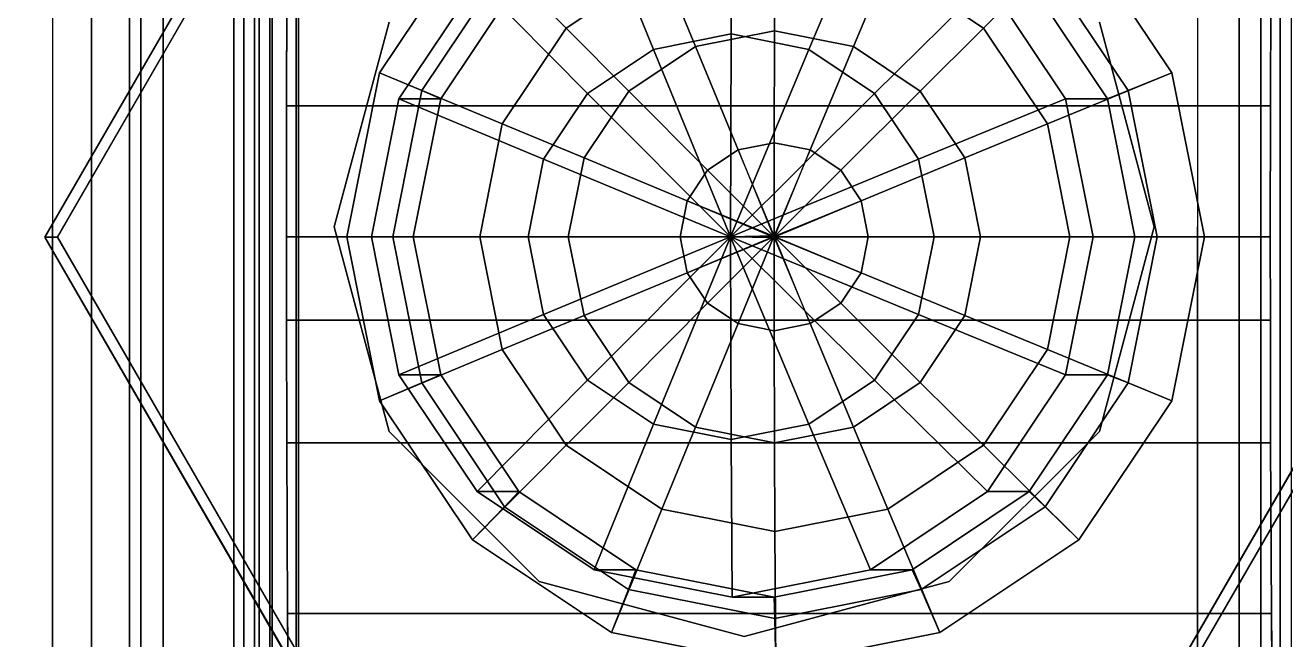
# Model space of a CAD drawing. Header units: metres. Extents: x 104.27 to 106.57, y 32.25 to 36.05.
# Drawn here: x 106.25437 to 106.2928, y 34.14388 to 34.16263 of the extents above; entities that cross this region are included whole.
import ezdxf

# ---------------------------------------------------------------- set-up
doc = ezdxf.new("R2010")
doc.units = ezdxf.units.M
for name, color, linetype in [('KO25', 7, 'Continuous'), ('KO28', 7, 'Continuous'), ('KO29', 7, 'Continuous'), ('KO30', 7, 'Continuous'), ('KO32', 7, 'Continuous')]:
    doc.layers.add(name, color=color, linetype=linetype)

msp = doc.modelspace()

# ---------------------------------------------------------------- linework, layer by layer
at = {"layer": 'KO25', "color": 8, "linetype": 'ByBlock', "lineweight": 25}
for points, invisible_edges in [([(106.262465, 34.176771, 0.055301), (106.262631, 34.132146, 0.04581), (106.262631, 34.180177, 0.04581)], 13), ([(106.292626, 34.180177, 0.046333), (106.292626, 34.132146, 0.046333), (106.292461, 34.176771, 0.055824)], 14), ([(106.262426, 34.17373, 0.057564), (106.262631, 34.132146, 0.04581), (106.262465, 34.176771, 0.055301)], 3), ([(106.292461, 34.176771, 0.055824), (106.292626, 34.132146, 0.046333), (106.292421, 34.17373, 0.058087)], 3), ([(106.265503, 34.174411, 0.127261), (106.286567, 34.174411, 0.127629), (106.25497, 34.156166, 0.127078)], 2), ([(106.286567, 34.174411, 0.127629), (106.297099, 34.156166, 0.127813), (106.25497, 34.156166, 0.127078)], 14), ([(106.286951, 34.174411, 0.105632), (106.265886, 34.174411, 0.105265), (106.255354, 34.156166, 0.105081)], 12), ([(106.255354, 34.156166, 0.105081), (106.297483, 34.156166, 0.105816), (106.286951, 34.174411, 0.105632)], 13), ([(106.262392, 34.170366, 0.05949), (106.262631, 34.132146, 0.04581), (106.262426, 34.17373, 0.057564)], 3), ([(106.292421, 34.17373, 0.058087), (106.292626, 34.132146, 0.046333), (106.292387, 34.170366, 0.060013)], 3), ([(106.262368, 34.167233, 0.060837), (106.262631, 34.132146, 0.04581), (106.262392, 34.170366, 0.05949)], 3), ([(106.292387, 34.170366, 0.060013), (106.292626, 34.132146, 0.046333), (106.292364, 34.167233, 0.06136)], 3), ([(106.262349, 34.163565, 0.061943), (106.262631, 34.132146, 0.04581), (106.262368, 34.167233, 0.060837)], 3), ([(106.292364, 34.167233, 0.06136), (106.292626, 34.132146, 0.046333), (106.292345, 34.163565, 0.062466)], 3), ([(106.262338, 34.160172, 0.062557), (106.262631, 34.132146, 0.04581), (106.262349, 34.163565, 0.061943)], 3), ([(106.292345, 34.163565, 0.062466), (106.292626, 34.132146, 0.046333), (106.292334, 34.160172, 0.06308)], 3), ([(106.262334, 34.156177, 0.062807), (106.262631, 34.132146, 0.04581), (106.262338, 34.160172, 0.062557)], 3), ([(106.292334, 34.160172, 0.06308), (106.292626, 34.132146, 0.046333), (106.29233, 34.156177, 0.063331)], 3), ([(106.286567, 34.13792, 0.127629), (106.265503, 34.13792, 0.127261), (106.25497, 34.156166, 0.127078)], 12), ([(106.25497, 34.156166, 0.127078), (106.297099, 34.156166, 0.127813), (106.286567, 34.13792, 0.127629)], 13), ([(106.265886, 34.13792, 0.105265), (106.286951, 34.13792, 0.105632), (106.255354, 34.156166, 0.105081)], 2), ([(106.286951, 34.13792, 0.105632), (106.297483, 34.156166, 0.105816), (106.255354, 34.156166, 0.105081)], 14), ([(106.262336, 34.153632, 0.062706), (106.262631, 34.132146, 0.04581), (106.262334, 34.156177, 0.062807)], 3), ([(106.29233, 34.156177, 0.063331), (106.292626, 34.132146, 0.046333), (106.292331, 34.153632, 0.063229)], 3), ([(106.262345, 34.149891, 0.062184), (106.262631, 34.132146, 0.04581), (106.262336, 34.153632, 0.062706)], 3), ([(106.292331, 34.153632, 0.063229), (106.292626, 34.132146, 0.046333), (106.29234, 34.149891, 0.062707)], 3), ([(106.262371, 34.144674, 0.060669), (106.262631, 34.132146, 0.04581), (106.262345, 34.149891, 0.062184)], 3), ([(106.29234, 34.149891, 0.062707), (106.292626, 34.132146, 0.046333), (106.292367, 34.144674, 0.061192)], 3), ([(106.262406, 34.140452, 0.058678), (106.262631, 34.132146, 0.04581), (106.262371, 34.144674, 0.060669)], 3), ([(106.292367, 34.144674, 0.061192), (106.292626, 34.132146, 0.046333), (106.292402, 34.140452, 0.059201)], 3)]:
    msp.add_3dface(points, dxfattribs=dict(at, invisible_edges=invisible_edges))
for points in [[(106.262631, 34.180177, 0.04581), (106.262631, 34.132146, 0.04581), (106.292626, 34.132146, 0.046333), (106.292626, 34.180177, 0.046333)], [(106.255354, 34.156166, 0.105081), (106.265886, 34.174411, 0.105265), (106.265503, 34.174411, 0.127261), (106.25497, 34.156166, 0.127078)], [(106.286951, 34.174411, 0.105632), (106.297483, 34.156166, 0.105816), (106.297099, 34.156166, 0.127813), (106.286567, 34.174411, 0.127629)], [(106.272249, 34.168258, 0.059972), (106.273784, 34.164489, 0.061469), (106.270866, 34.162538, 0.061418), (106.268007, 34.165423, 0.059898)], [(106.286497, 34.165423, 0.060221), (106.283587, 34.162538, 0.06164), (106.280669, 34.164489, 0.06159), (106.282256, 34.168258, 0.060147)], [(106.275891, 34.162366, 0.138026), (106.275928, 34.167177, 0.135929), (106.271719, 34.166339, 0.135856), (106.273523, 34.161895, 0.137985)], [(106.278259, 34.161895, 0.138067), (106.280137, 34.166339, 0.136003), (106.275928, 34.167177, 0.135929), (106.275891, 34.162366, 0.138026)], [(106.273523, 34.161895, 0.137985), (106.271719, 34.166339, 0.135856), (106.268151, 34.163955, 0.135793), (106.271516, 34.160553, 0.13795)], [(106.280267, 34.160553, 0.138102), (106.283705, 34.163955, 0.136065), (106.280137, 34.166339, 0.136003), (106.278259, 34.161895, 0.138067)], [(106.268007, 34.165423, 0.059898), (106.270866, 34.162538, 0.061418), (106.268916, 34.15962, 0.061384), (106.265173, 34.161181, 0.059849)], [(106.268988, 34.164417, 0.061382), (106.268007, 34.165423, 0.059898), (106.265173, 34.161181, 0.059849), (106.266462, 34.160636, 0.061338)], [(106.289332, 34.161181, 0.06027), (106.285537, 34.15962, 0.061675), (106.283587, 34.162538, 0.06164), (106.286497, 34.165423, 0.060221)], [(106.287992, 34.160636, 0.061714), (106.289332, 34.161181, 0.06027), (106.286497, 34.165423, 0.060221), (106.285466, 34.164417, 0.06167)], [(106.277227, 34.165173, 0.061529), (106.277213, 34.162462, 0.062317), (106.274808, 34.161984, 0.062275), (106.273784, 34.164489, 0.061469)], [(106.280669, 34.164489, 0.06159), (106.279618, 34.161984, 0.062359), (106.277213, 34.162462, 0.062317), (106.277227, 34.165173, 0.061529)], [(106.269424, 34.163955, 0.062882), (106.268988, 34.164417, 0.061382), (106.266462, 34.160636, 0.061338), (106.26704, 34.160386, 0.062841)], [(106.273784, 34.164489, 0.061469), (106.274808, 34.161984, 0.062275), (106.272769, 34.160621, 0.062239), (106.270866, 34.162538, 0.061418)], [(106.283587, 34.162538, 0.06164), (106.281657, 34.160621, 0.062394), (106.279618, 34.161984, 0.062359), (106.280669, 34.164489, 0.06159)], [(106.287362, 34.160386, 0.063196), (106.287992, 34.160636, 0.061714), (106.285466, 34.164417, 0.06167), (106.284978, 34.163955, 0.063154)], [(106.268151, 34.163955, 0.135793), (106.269424, 34.163955, 0.062882), (106.26704, 34.160386, 0.062841), (106.265767, 34.160386, 0.135752)], [(106.271516, 34.160553, 0.13795), (106.268151, 34.163955, 0.135793), (106.265767, 34.160386, 0.135752), (106.270174, 34.158545, 0.137926)], [(106.281608, 34.158545, 0.138126), (106.286089, 34.160386, 0.136106), (106.283705, 34.163955, 0.136065), (106.280267, 34.160553, 0.138102)], [(106.286089, 34.160386, 0.136106), (106.287362, 34.160386, 0.063196), (106.284978, 34.163955, 0.063154), (106.283705, 34.163955, 0.136065)], [(106.262338, 34.160172, 0.062557), (106.262349, 34.163565, 0.061943), (106.292345, 34.163565, 0.062466), (106.292334, 34.160172, 0.06308)], [(106.270866, 34.162538, 0.061418), (106.272769, 34.160621, 0.062239), (106.271407, 34.158582, 0.062216), (106.268916, 34.15962, 0.061384)], [(106.275876, 34.156177, 0.138929), (106.275891, 34.162366, 0.138026), (106.273523, 34.161895, 0.137985)], [(106.277213, 34.162462, 0.062317), (106.277204, 34.159047, 0.062811), (106.276106, 34.158828, 0.062792), (106.274808, 34.161984, 0.062275)], [(106.275876, 34.156177, 0.138929), (106.278259, 34.161895, 0.138067), (106.275891, 34.162366, 0.138026)], [(106.279618, 34.161984, 0.062359), (106.278302, 34.158828, 0.06283), (106.277204, 34.159047, 0.062811), (106.277213, 34.162462, 0.062317)], [(106.285537, 34.15962, 0.061675), (106.283019, 34.158582, 0.062418), (106.281657, 34.160621, 0.062394), (106.283587, 34.162538, 0.06164)], [(106.274808, 34.161984, 0.062275), (106.276106, 34.158828, 0.062792), (106.275175, 34.158206, 0.062776), (106.272769, 34.160621, 0.062239)], [(106.281657, 34.160621, 0.062394), (106.279233, 34.158206, 0.062847), (106.278302, 34.158828, 0.06283), (106.279618, 34.161984, 0.062359)], [(106.275876, 34.156177, 0.138929), (106.273523, 34.161895, 0.137985), (106.271516, 34.160553, 0.13795)], [(106.275876, 34.156177, 0.138929), (106.280267, 34.160553, 0.138102), (106.278259, 34.161895, 0.138067)], [(106.265173, 34.161181, 0.059849), (106.268916, 34.15962, 0.061384), (106.268231, 34.156177, 0.061372), (106.264178, 34.156177, 0.059831)], [(106.266462, 34.160636, 0.061338), (106.265173, 34.161181, 0.059849), (106.264178, 34.156177, 0.059831), (106.265575, 34.156177, 0.061322)], [(106.290327, 34.156177, 0.060288), (106.286222, 34.156177, 0.061686), (106.285537, 34.15962, 0.061675), (106.289332, 34.161181, 0.06027)], [(106.288878, 34.156177, 0.061729), (106.290327, 34.156177, 0.060288), (106.289332, 34.161181, 0.06027), (106.287992, 34.160636, 0.061714)], [(106.265767, 34.160386, 0.135752), (106.26704, 34.160386, 0.062841), (106.266202, 34.156177, 0.062826), (106.26493, 34.156177, 0.135737)], [(106.270174, 34.158545, 0.137926), (106.265767, 34.160386, 0.135752), (106.26493, 34.156177, 0.135737), (106.269703, 34.156177, 0.137918)], [(106.26704, 34.160386, 0.062841), (106.266462, 34.160636, 0.061338), (106.265575, 34.156177, 0.061322), (106.266202, 34.156177, 0.062826)], [(106.275876, 34.156177, 0.138929), (106.271516, 34.160553, 0.13795), (106.270174, 34.158545, 0.137926)], [(106.272769, 34.160621, 0.062239), (106.275175, 34.158206, 0.062776), (106.274553, 34.157275, 0.062765), (106.271407, 34.158582, 0.062216)], [(106.275876, 34.156177, 0.138929), (106.281608, 34.158545, 0.138126), (106.280267, 34.160553, 0.138102)], [(106.283019, 34.158582, 0.062418), (106.279856, 34.157275, 0.062857), (106.279233, 34.158206, 0.062847), (106.281657, 34.160621, 0.062394)], [(106.28208, 34.156177, 0.138134), (106.286926, 34.156177, 0.136121), (106.286089, 34.160386, 0.136106), (106.281608, 34.158545, 0.138126)], [(106.286926, 34.156177, 0.136121), (106.288199, 34.156177, 0.06321), (106.287362, 34.160386, 0.063196), (106.286089, 34.160386, 0.136106)], [(106.288199, 34.156177, 0.06321), (106.288878, 34.156177, 0.061729), (106.287992, 34.160636, 0.061714), (106.287362, 34.160386, 0.063196)], [(106.262334, 34.156177, 0.062807), (106.262338, 34.160172, 0.062557), (106.292334, 34.160172, 0.06308), (106.29233, 34.156177, 0.063331)], [(106.268916, 34.15962, 0.061384), (106.271407, 34.158582, 0.062216), (106.270928, 34.156177, 0.062207), (106.268231, 34.156177, 0.061372)], [(106.286222, 34.156177, 0.061686), (106.283498, 34.156177, 0.062427), (106.283019, 34.158582, 0.062418), (106.285537, 34.15962, 0.061675)], [(106.277204, 34.159047, 0.062811), (106.277202, 34.156202, 0.06294), (106.276106, 34.158828, 0.062792)], [(106.278302, 34.158828, 0.06283), (106.277202, 34.156202, 0.06294), (106.277204, 34.159047, 0.062811)], [(106.275876, 34.156177, 0.138929), (106.270174, 34.158545, 0.137926), (106.269703, 34.156177, 0.137918)], [(106.271407, 34.158582, 0.062216), (106.274553, 34.157275, 0.062765), (106.274335, 34.156177, 0.062761), (106.270928, 34.156177, 0.062207)], [(106.276106, 34.158828, 0.062792), (106.277184, 34.156194, 0.06294), (106.275175, 34.158206, 0.062776)], [(106.275876, 34.156177, 0.138929), (106.28208, 34.156177, 0.138134), (106.281608, 34.158545, 0.138126)], [(106.279233, 34.158206, 0.062847), (106.27722, 34.156194, 0.06294), (106.278302, 34.158828, 0.06283)], [(106.283498, 34.156177, 0.062427), (106.280074, 34.156177, 0.062861), (106.279856, 34.157275, 0.062857), (106.283019, 34.158582, 0.062418)], [(106.275175, 34.158206, 0.062776), (106.277184, 34.156194, 0.06294), (106.274553, 34.157275, 0.062765)], [(106.279856, 34.157275, 0.062857), (106.27722, 34.156194, 0.06294), (106.279233, 34.158206, 0.062847)], [(106.274553, 34.157275, 0.062765), (106.277177, 34.156177, 0.06294), (106.274335, 34.156177, 0.062761)], [(106.280074, 34.156177, 0.062861), (106.277227, 34.156177, 0.062941), (106.279856, 34.157275, 0.062857)], [(106.265886, 34.13792, 0.105265), (106.255354, 34.156166, 0.105081), (106.25497, 34.156166, 0.127078), (106.265503, 34.13792, 0.127261)], [(106.262336, 34.153632, 0.062706), (106.262334, 34.156177, 0.062807), (106.29233, 34.156177, 0.063331), (106.292331, 34.153632, 0.063229)], [(106.264178, 34.156177, 0.059831), (106.268231, 34.156177, 0.061372), (106.268916, 34.152734, 0.061384), (106.265173, 34.151172, 0.059849)], [(106.265575, 34.156177, 0.061322), (106.264178, 34.156177, 0.059831), (106.265173, 34.151172, 0.059849), (106.266462, 34.151717, 0.061338)], [(106.26493, 34.156177, 0.135737), (106.266202, 34.156177, 0.062826), (106.26704, 34.151967, 0.062841), (106.265767, 34.151967, 0.135752)], [(106.269703, 34.156177, 0.137918), (106.26493, 34.156177, 0.135737), (106.265767, 34.151967, 0.135752), (106.270174, 34.153808, 0.137926)], [(106.266202, 34.156177, 0.062826), (106.265575, 34.156177, 0.061322), (106.266462, 34.151717, 0.061338), (106.26704, 34.151967, 0.062841)], [(106.268231, 34.156177, 0.061372), (106.270928, 34.156177, 0.062207), (106.271407, 34.153771, 0.062216), (106.268916, 34.152734, 0.061384)], [(106.275876, 34.156177, 0.138929), (106.269703, 34.156177, 0.137918), (106.270174, 34.153808, 0.137926)], [(106.275876, 34.156177, 0.138929), (106.270174, 34.153808, 0.137926), (106.271516, 34.1518, 0.13795)], [(106.270928, 34.156177, 0.062207), (106.274335, 34.156177, 0.062761), (106.274553, 34.155078, 0.062765), (106.271407, 34.153771, 0.062216)], [(106.275876, 34.156177, 0.138929), (106.271516, 34.1518, 0.13795), (106.273523, 34.150459, 0.137985)], [(106.275876, 34.156177, 0.138929), (106.273523, 34.150459, 0.137985), (106.275891, 34.149988, 0.138026)], [(106.274335, 34.156177, 0.062761), (106.277177, 34.156177, 0.06294), (106.274553, 34.155078, 0.062765)], [(106.274553, 34.155078, 0.062765), (106.277184, 34.156159, 0.06294), (106.275175, 34.154147, 0.062776)], [(106.275175, 34.154147, 0.062776), (106.277184, 34.156159, 0.06294), (106.276106, 34.153525, 0.062792)], [(106.27722, 34.156194, 0.06294), (106.275876, 34.156177, 0.138929), (106.277202, 34.156202, 0.06294)], [(106.277202, 34.156202, 0.06294), (106.275876, 34.156177, 0.138929), (106.277184, 34.156194, 0.06294)], [(106.277227, 34.156177, 0.062941), (106.275876, 34.156177, 0.138929), (106.27722, 34.156194, 0.06294)], [(106.277184, 34.156194, 0.06294), (106.275876, 34.156177, 0.138929), (106.277177, 34.156177, 0.06294)], [(106.275876, 34.156177, 0.138929), (106.275891, 34.149988, 0.138026), (106.278259, 34.150459, 0.138067)], [(106.277202, 34.156151, 0.06294), (106.275876, 34.156177, 0.138929), (106.27722, 34.156159, 0.06294)], [(106.275876, 34.156177, 0.138929), (106.278259, 34.150459, 0.138067), (106.280267, 34.1518, 0.138102)], [(106.275876, 34.156177, 0.138929), (106.280267, 34.1518, 0.138102), (106.281608, 34.153808, 0.138126)], [(106.27722, 34.156159, 0.06294), (106.275876, 34.156177, 0.138929), (106.277227, 34.156177, 0.062941)], [(106.275876, 34.156177, 0.138929), (106.281608, 34.153808, 0.138126), (106.28208, 34.156177, 0.138134)], [(106.277177, 34.156177, 0.06294), (106.275876, 34.156177, 0.138929), (106.277184, 34.156159, 0.06294)], [(106.277184, 34.156159, 0.06294), (106.275876, 34.156177, 0.138929), (106.277202, 34.156151, 0.06294)], [(106.276106, 34.153525, 0.062792), (106.277184, 34.156159, 0.06294), (106.277202, 34.156151, 0.06294), (106.277204, 34.153306, 0.062811)], [(106.277204, 34.153306, 0.062811), (106.277202, 34.156151, 0.06294), (106.278302, 34.153525, 0.06283)], [(106.278302, 34.153525, 0.06283), (106.27722, 34.156159, 0.06294), (106.279233, 34.154147, 0.062847)], [(106.279233, 34.154147, 0.062847), (106.27722, 34.156159, 0.06294), (106.279856, 34.155078, 0.062857)], [(106.279856, 34.155078, 0.062857), (106.277227, 34.156177, 0.062941), (106.280074, 34.156177, 0.062861)], [(106.283019, 34.153771, 0.062418), (106.279856, 34.155078, 0.062857), (106.280074, 34.156177, 0.062861), (106.283498, 34.156177, 0.062427)], [(106.281608, 34.153808, 0.138126), (106.286089, 34.151967, 0.136106), (106.286926, 34.156177, 0.136121), (106.28208, 34.156177, 0.138134)], [(106.285537, 34.152734, 0.061675), (106.283019, 34.153771, 0.062418), (106.283498, 34.156177, 0.062427), (106.286222, 34.156177, 0.061686)], [(106.289332, 34.151172, 0.06027), (106.285537, 34.152734, 0.061675), (106.286222, 34.156177, 0.061686), (106.290327, 34.156177, 0.060288)], [(106.286089, 34.151967, 0.136106), (106.287362, 34.151967, 0.063196), (106.288199, 34.156177, 0.06321), (106.286926, 34.156177, 0.136121)], [(106.297483, 34.156166, 0.105816), (106.286951, 34.13792, 0.105632), (106.286567, 34.13792, 0.127629), (106.297099, 34.156166, 0.127813)], [(106.287362, 34.151967, 0.063196), (106.287992, 34.151717, 0.061714), (106.288878, 34.156177, 0.061729), (106.288199, 34.156177, 0.06321)], [(106.287992, 34.151717, 0.061714), (106.289332, 34.151172, 0.06027), (106.290327, 34.156177, 0.060288), (106.288878, 34.156177, 0.061729)], [(106.271407, 34.153771, 0.062216), (106.274553, 34.155078, 0.062765), (106.275175, 34.154147, 0.062776), (106.272769, 34.151732, 0.062239)], [(106.281657, 34.151732, 0.062394), (106.279233, 34.154147, 0.062847), (106.279856, 34.155078, 0.062857), (106.283019, 34.153771, 0.062418)], [(106.272769, 34.151732, 0.062239), (106.275175, 34.154147, 0.062776), (106.276106, 34.153525, 0.062792), (106.274808, 34.150369, 0.062275)], [(106.279618, 34.150369, 0.062359), (106.278302, 34.153525, 0.06283), (106.279233, 34.154147, 0.062847), (106.281657, 34.151732, 0.062394)], [(106.262345, 34.149891, 0.062184), (106.262336, 34.153632, 0.062706), (106.292331, 34.153632, 0.063229), (106.29234, 34.149891, 0.062707)], [(106.270174, 34.153808, 0.137926), (106.265767, 34.151967, 0.135752), (106.268151, 34.148398, 0.135793), (106.271516, 34.1518, 0.13795)], [(106.268916, 34.152734, 0.061384), (106.271407, 34.153771, 0.062216), (106.272769, 34.151732, 0.062239), (106.270866, 34.149815, 0.061418)], [(106.274808, 34.150369, 0.062275), (106.276106, 34.153525, 0.062792), (106.277204, 34.153306, 0.062811), (106.277213, 34.149891, 0.062317)], [(106.277213, 34.149891, 0.062317), (106.277204, 34.153306, 0.062811), (106.278302, 34.153525, 0.06283), (106.279618, 34.150369, 0.062359)], [(106.280267, 34.1518, 0.138102), (106.283705, 34.148398, 0.136065), (106.286089, 34.151967, 0.136106), (106.281608, 34.153808, 0.138126)], [(106.283587, 34.149815, 0.06164), (106.281657, 34.151732, 0.062394), (106.283019, 34.153771, 0.062418), (106.285537, 34.152734, 0.061675)], [(106.265173, 34.151172, 0.059849), (106.268916, 34.152734, 0.061384), (106.270866, 34.149815, 0.061418), (106.268007, 34.14693, 0.059898)], [(106.286497, 34.14693, 0.060221), (106.283587, 34.149815, 0.06164), (106.285537, 34.152734, 0.061675), (106.289332, 34.151172, 0.06027)], [(106.265767, 34.151967, 0.135752), (106.26704, 34.151967, 0.062841), (106.269424, 34.148398, 0.062882), (106.268151, 34.148398, 0.135793)], [(106.26704, 34.151967, 0.062841), (106.266462, 34.151717, 0.061338), (106.268988, 34.147936, 0.061382), (106.269424, 34.148398, 0.062882)], [(106.283705, 34.148398, 0.136065), (106.284978, 34.148398, 0.063154), (106.287362, 34.151967, 0.063196), (106.286089, 34.151967, 0.136106)], [(106.284978, 34.148398, 0.063154), (106.285466, 34.147936, 0.06167), (106.287992, 34.151717, 0.061714), (106.287362, 34.151967, 0.063196)], [(106.266462, 34.151717, 0.061338), (106.265173, 34.151172, 0.059849), (106.268007, 34.14693, 0.059898), (106.268988, 34.147936, 0.061382)], [(106.271516, 34.1518, 0.13795), (106.268151, 34.148398, 0.135793), (106.271719, 34.146014, 0.135856), (106.273523, 34.150459, 0.137985)], [(106.270866, 34.149815, 0.061418), (106.272769, 34.151732, 0.062239), (106.274808, 34.150369, 0.062275), (106.273784, 34.147865, 0.061469)], [(106.278259, 34.150459, 0.138067), (106.280137, 34.146014, 0.136003), (106.283705, 34.148398, 0.136065), (106.280267, 34.1518, 0.138102)], [(106.280669, 34.147865, 0.06159), (106.279618, 34.150369, 0.062359), (106.281657, 34.151732, 0.062394), (106.283587, 34.149815, 0.06164)], [(106.285466, 34.147936, 0.06167), (106.286497, 34.14693, 0.060221), (106.289332, 34.151172, 0.06027), (106.287992, 34.151717, 0.061714)], [(106.273523, 34.150459, 0.137985), (106.271719, 34.146014, 0.135856), (106.275928, 34.145177, 0.135929), (106.275891, 34.149988, 0.138026)], [(106.275891, 34.149988, 0.138026), (106.275928, 34.145177, 0.135929), (106.280137, 34.146014, 0.136003), (106.278259, 34.150459, 0.138067)], [(106.273784, 34.147865, 0.061469), (106.274808, 34.150369, 0.062275), (106.277213, 34.149891, 0.062317), (106.277227, 34.14718, 0.061529)], [(106.277227, 34.14718, 0.061529), (106.277213, 34.149891, 0.062317), (106.279618, 34.150369, 0.062359), (106.280669, 34.147865, 0.06159)], [(106.262371, 34.144674, 0.060669), (106.262345, 34.149891, 0.062184), (106.29234, 34.149891, 0.062707), (106.292367, 34.144674, 0.061192)], [(106.268007, 34.14693, 0.059898), (106.270866, 34.149815, 0.061418), (106.273784, 34.147865, 0.061469), (106.272249, 34.144095, 0.059972)], [(106.282256, 34.144095, 0.060147), (106.280669, 34.147865, 0.06159), (106.283587, 34.149815, 0.06164), (106.286497, 34.14693, 0.060221)], [(106.268151, 34.148398, 0.135793), (106.269424, 34.148398, 0.062882), (106.272992, 34.146014, 0.062945), (106.271719, 34.146014, 0.135856)], [(106.269424, 34.148398, 0.062882), (106.268988, 34.147936, 0.061382), (106.272768, 34.14541, 0.061448), (106.272992, 34.146014, 0.062945)], [(106.280137, 34.146014, 0.136003), (106.28141, 34.146014, 0.063092), (106.284978, 34.148398, 0.063154), (106.283705, 34.148398, 0.136065)], [(106.28141, 34.146014, 0.063092), (106.281686, 34.14541, 0.061604), (106.285466, 34.147936, 0.06167), (106.284978, 34.148398, 0.063154)], [(106.268988, 34.147936, 0.061382), (106.268007, 34.14693, 0.059898), (106.272249, 34.144095, 0.059972), (106.272768, 34.14541, 0.061448)], [(106.272249, 34.144095, 0.059972), (106.273784, 34.147865, 0.061469), (106.277227, 34.14718, 0.061529), (106.277252, 34.1431, 0.060059)], [(106.277252, 34.1431, 0.060059), (106.277227, 34.14718, 0.061529), (106.280669, 34.147865, 0.06159), (106.282256, 34.144095, 0.060147)], [(106.281686, 34.14541, 0.061604), (106.282256, 34.144095, 0.060147), (106.286497, 34.14693, 0.060221), (106.285466, 34.147936, 0.06167)], [(106.271719, 34.146014, 0.135856), (106.272992, 34.146014, 0.062945), (106.277201, 34.145177, 0.063018), (106.275928, 34.145177, 0.135929)], [(106.272992, 34.146014, 0.062945), (106.272768, 34.14541, 0.061448), (106.277227, 34.144523, 0.061526), (106.277201, 34.145177, 0.063018)], [(106.275928, 34.145177, 0.135929), (106.277201, 34.145177, 0.063018), (106.28141, 34.146014, 0.063092), (106.280137, 34.146014, 0.136003)], [(106.277201, 34.145177, 0.063018), (106.277227, 34.144523, 0.061526), (106.281686, 34.14541, 0.061604), (106.28141, 34.146014, 0.063092)], [(106.272768, 34.14541, 0.061448), (106.272249, 34.144095, 0.059972), (106.277252, 34.1431, 0.060059), (106.277227, 34.144523, 0.061526)], [(106.277227, 34.144523, 0.061526), (106.277252, 34.1431, 0.060059), (106.282256, 34.144095, 0.060147), (106.281686, 34.14541, 0.061604)], [(106.262406, 34.140452, 0.058678), (106.262371, 34.144674, 0.060669), (106.292367, 34.144674, 0.061192), (106.292402, 34.140452, 0.059201)]]:
    msp.add_3dface(points, dxfattribs=at)
at = {"layer": 'KO28', "color": 250, "linetype": 'ByBlock', "lineweight": 25, "invisible_edges": 15}
for points in [[(106.029812, 34.141355, 0.022542), (105.993404, 34.104533, 0.021306), (106.318375, 34.208864, 0.03234)], [(106.318375, 34.208864, 0.03234), (105.993404, 34.104533, 0.021306), (106.344532, 34.166726, 0.033228)], [(106.028762, 34.208864, 0.037515), (106.381678, 34.108492, 0.049498), (106.021401, 34.169197, 0.037265)], [(106.344409, 34.140779, 0.048232), (106.381678, 34.108492, 0.049498), (106.028762, 34.208864, 0.037515)]]:
    msp.add_3dface(points, dxfattribs=at)
at = {"layer": 'KO28', "color": 9, "linetype": 'ByBlock', "lineweight": 25}
for points, invisible_edges in [([(106.002413, 34.208864, 0.021612), (106.034987, 34.1619, 0.022718), (106.318375, 34.208864, 0.03234)], 3), ([(106.358906, 34.208864, 0.048724), (106.338625, 34.161161, 0.048036), (106.028762, 34.208864, 0.037515)], 3), ([(106.338625, 34.161161, 0.048036), (106.33673, 34.153641, 0.047972), (106.028762, 34.208864, 0.037515)], 14), ([(106.33673, 34.153641, 0.047972), (106.338848, 34.146181, 0.048043), (106.028762, 34.208864, 0.037515)], 14), ([(106.338848, 34.146181, 0.048043), (106.344409, 34.140779, 0.048232), (106.028762, 34.208864, 0.037515)], 14), ([(106.03521, 34.14692, 0.022725), (106.029812, 34.141355, 0.022542), (106.318375, 34.208864, 0.03234)], 14), ([(106.034987, 34.1619, 0.022718), (106.037104, 34.15444, 0.022789), (106.318375, 34.208864, 0.03234)], 14), ([(106.037104, 34.15444, 0.022789), (106.03521, 34.14692, 0.022725), (106.318375, 34.208864, 0.03234)], 14), ([(106.021401, 34.169197, 0.037265), (106.381678, 34.108492, 0.049498), (106.028917, 34.167301, 0.03752)], 3), ([(106.028917, 34.167301, 0.03752), (106.381678, 34.108492, 0.049498), (106.034478, 34.1619, 0.037709)], 3), ([(106.344532, 34.166726, 0.033228), (105.993404, 34.104533, 0.021306), (106.339134, 34.161161, 0.033044)], 3), ([(106.034478, 34.1619, 0.037709), (106.381678, 34.108492, 0.049498), (106.036595, 34.15444, 0.037781)], 3), ([(106.339134, 34.161161, 0.033044), (105.993404, 34.104533, 0.021306), (106.337239, 34.153641, 0.03298)], 3), ([(106.036595, 34.15444, 0.037781), (106.381678, 34.108492, 0.049498), (106.034701, 34.14692, 0.037716)], 3), ([(106.337239, 34.153641, 0.03298), (105.993404, 34.104533, 0.021306), (106.339357, 34.146181, 0.033052)], 3), ([(106.034701, 34.14692, 0.037716), (106.381678, 34.108492, 0.049498), (106.029303, 34.141355, 0.037533)], 3), ([(106.339357, 34.146181, 0.033052), (105.993404, 34.104533, 0.021306), (106.344918, 34.140779, 0.033241)], 3)]:
    msp.add_3dface(points, dxfattribs=dict(at, invisible_edges=invisible_edges))
at = {"layer": 'KO29', "color": 37, "linetype": 'ByBlock', "lineweight": 25}
for points, invisible_edges in [([(105.574084, 34.246074, -0.279999), (106.424084, 34.001074, -0.279999), (106.424084, 34.301074, -0.279999)], 3), ([(105.574084, 34.056074, -0.279999), (106.424084, 34.001074, -0.279999), (105.574084, 34.246074, -0.279999)], 2), ([(106.007246, 34.077055, 0.022411), (106.007246, 34.230253, 0.022411), (106.509889, 34.222709, 0.040001)], 13), ([(106.509889, 34.222709, 0.040001), (106.509889, 34.085711, 0.040001), (106.007246, 34.077055, 0.022411)], 12)]:
    msp.add_3dface(points, dxfattribs=dict(at, invisible_edges=invisible_edges))
for points in [[(105.574084, 34.076074, 0.000001), (105.574084, 34.226074, 0.000001), (106.559084, 34.241074, 0.000001), (106.559084, 34.061074, 0.000001)], [(106.559084, 34.241074, 0.000001), (105.574084, 34.226074, 0.000001), (105.574084, 34.076074, 0.000001), (106.559084, 34.061074, 0.000001)]]:
    msp.add_3dface(points, dxfattribs=at)
at = {"layer": 'KO30', "color": 253, "linetype": 'ByBlock', "lineweight": 25}
for points in [[(106.243059, 34.121478, 0.077823), (106.256394, 34.121478, 0.076356), (106.256394, 34.191478, 0.076356), (106.243059, 34.191478, 0.077823)], [(106.255205, 34.121478, 0.104345), (106.252718, 34.121478, 0.103683), (106.252718, 34.191478, 0.103683), (106.255205, 34.191478, 0.104345)], [(106.256394, 34.121478, 0.076356), (106.257896, 34.121478, 0.076664), (106.257896, 34.191478, 0.076664), (106.256394, 34.191478, 0.076356)], [(106.25858, 34.121478, 0.077981), (106.25858, 34.191478, 0.077981), (106.257896, 34.191478, 0.076664), (106.257896, 34.121478, 0.076664)], [(106.25858, 34.121478, 0.077981), (106.261041, 34.121478, 0.090452), (106.261041, 34.191478, 0.090452), (106.25858, 34.191478, 0.077981)], [(106.261041, 34.121478, 0.090452), (106.261506, 34.121478, 0.090976), (106.261506, 34.191478, 0.090976), (106.261041, 34.191478, 0.090452)], [(106.261506, 34.121478, 0.090976), (106.262706, 34.121478, 0.091345), (106.262706, 34.191478, 0.091345), (106.261506, 34.191478, 0.090976)], [(106.290106, 34.121478, 0.091345), (106.291375, 34.121478, 0.090891), (106.291375, 34.191478, 0.090891), (106.290106, 34.191478, 0.091345)], [(106.291375, 34.121478, 0.090891), (106.292041, 34.121478, 0.089852), (106.292041, 34.191478, 0.089852), (106.291375, 34.191478, 0.090891)], [(106.292041, 34.121478, 0.089852), (106.292976, 34.121478, 0.063278), (106.292976, 34.191478, 0.063278), (106.292041, 34.191478, 0.089852)], [(106.263793, 34.156478, 0.104345), (106.265467, 34.162728, 0.104345), (106.265467, 34.162728, 0.091345), (106.263793, 34.156478, 0.091345)], [(106.288793, 34.156478, 0.091345), (106.287118, 34.162728, 0.091345), (106.287118, 34.162728, 0.104345), (106.288793, 34.156478, 0.104345)], [(106.263793, 34.156478, 0.091345), (106.265467, 34.150228, 0.091345), (106.265467, 34.150228, 0.104345), (106.263793, 34.156478, 0.104345)], [(106.288793, 34.156478, 0.104345), (106.287118, 34.150228, 0.104345), (106.287118, 34.150228, 0.091345), (106.288793, 34.156478, 0.091345)], [(106.265467, 34.150228, 0.091345), (106.270043, 34.145653, 0.091345), (106.270043, 34.145653, 0.104345), (106.265467, 34.150228, 0.104345)], [(106.282543, 34.145653, 0.091345), (106.287118, 34.150228, 0.091345), (106.287118, 34.150228, 0.104345), (106.282543, 34.145653, 0.104345)], [(106.276293, 34.143978, 0.104345), (106.270043, 34.145653, 0.104345), (106.270043, 34.145653, 0.091345), (106.276293, 34.143978, 0.091345)], [(106.282543, 34.145653, 0.104345), (106.276293, 34.143978, 0.104345), (106.276293, 34.143978, 0.091345), (106.282543, 34.145653, 0.091345)]]:
    msp.add_3dface(points, dxfattribs=at)
at = {"layer": 'KO30', "color": 250, "linetype": 'ByBlock', "lineweight": 25, "invisible_edges": 15}
for points in [[(106.255205, 34.156478, 0.104345), (106.255205, 34.191478, 0.104345), (106.265467, 34.162728, 0.104345)], [(106.290106, 34.156478, 0.091345), (106.290106, 34.191478, 0.091345), (106.287118, 34.162728, 0.091345)]]:
    msp.add_3dface(points, dxfattribs=at)
at = {"layer": 'KO30', "color": 253, "linetype": 'ByBlock', "lineweight": 25}
for points, invisible_edges in [([(106.262706, 34.121478, 0.091345), (106.263793, 34.156478, 0.091345), (106.262706, 34.191478, 0.091345)], 3), ([(106.262706, 34.191478, 0.091345), (106.263793, 34.156478, 0.091345), (106.265467, 34.162728, 0.091345)], 13), ([(106.288793, 34.156478, 0.104345), (106.287118, 34.162728, 0.104345), (106.297594, 34.191478, 0.104345)], 14), ([(106.297594, 34.121478, 0.104345), (106.288793, 34.156478, 0.104345), (106.297594, 34.191478, 0.104345)], 3), ([(106.263793, 34.156478, 0.104345), (106.255205, 34.156478, 0.104345), (106.265467, 34.162728, 0.104345)], 3), ([(106.288793, 34.156478, 0.091345), (106.290106, 34.156478, 0.091345), (106.287118, 34.162728, 0.091345)], 3), ([(106.263793, 34.156478, 0.104345), (106.265467, 34.150228, 0.104345), (106.255205, 34.156478, 0.104345)], 14), ([(106.265467, 34.150228, 0.104345), (106.270043, 34.145653, 0.104345), (106.255205, 34.156478, 0.104345)], 14), ([(106.255205, 34.156478, 0.104345), (106.270043, 34.145653, 0.104345), (106.255205, 34.121478, 0.104345)], 3), ([(106.265467, 34.150228, 0.091345), (106.263793, 34.156478, 0.091345), (106.262706, 34.121478, 0.091345)], 14), ([(106.287118, 34.150228, 0.104345), (106.288793, 34.156478, 0.104345), (106.297594, 34.121478, 0.104345)], 14), ([(106.288793, 34.156478, 0.091345), (106.287118, 34.150228, 0.091345), (106.290106, 34.156478, 0.091345)], 14), ([(106.290106, 34.156478, 0.091345), (106.287118, 34.150228, 0.091345), (106.290106, 34.121478, 0.091345)], 3), ([(106.290106, 34.121478, 0.091345), (106.265467, 34.150228, 0.091345), (106.262706, 34.121478, 0.091345)], 3), ([(106.270043, 34.145653, 0.091345), (106.265467, 34.150228, 0.091345), (106.290106, 34.121478, 0.091345)], 14), ([(106.282543, 34.145653, 0.104345), (106.287118, 34.150228, 0.104345), (106.297594, 34.121478, 0.104345)], 14), ([(106.287118, 34.150228, 0.091345), (106.282543, 34.145653, 0.091345), (106.290106, 34.121478, 0.091345)], 14), ([(106.270043, 34.145653, 0.104345), (106.276293, 34.143978, 0.104345), (106.255205, 34.121478, 0.104345)], 14), ([(106.276293, 34.143978, 0.104345), (106.282543, 34.145653, 0.104345), (106.255205, 34.121478, 0.104345)], 14), ([(106.255205, 34.121478, 0.104345), (106.282543, 34.145653, 0.104345), (106.297594, 34.121478, 0.104345)], 3), ([(106.276293, 34.143978, 0.091345), (106.270043, 34.145653, 0.091345), (106.290106, 34.121478, 0.091345)], 14), ([(106.282543, 34.145653, 0.091345), (106.276293, 34.143978, 0.091345), (106.290106, 34.121478, 0.091345)], 14)]:
    msp.add_3dface(points, dxfattribs=dict(at, invisible_edges=invisible_edges))
at = {"layer": 'KO32', "color": 9, "linetype": 'ByBlock', "lineweight": 25}
for points in [[(106.113986, 32.253338, 0.052892), (106.261896, 32.253338, 0.058057), (106.261896, 36.053338, 0.058057), (106.113986, 36.053338, 0.052892)], [(106.257553, 32.253338, 0.069412), (106.247614, 32.253338, 0.069204), (106.247614, 36.053338, 0.069204), (106.257553, 36.053338, 0.069412)], [(106.260728, 32.253338, 0.068344), (106.257553, 32.253338, 0.069412), (106.257553, 36.053338, 0.069412), (106.260728, 36.053338, 0.068344)], [(106.261364, 32.253338, 0.066865), (106.260728, 32.253338, 0.068344), (106.260728, 36.053338, 0.068344), (106.261364, 36.053338, 0.066865)], [(106.261826, 32.253338, 0.060056), (106.261364, 32.253338, 0.066865), (106.261364, 36.053338, 0.066865), (106.261826, 36.053338, 0.060056)], [(106.261896, 32.253338, 0.058057), (106.261826, 32.253338, 0.060056), (106.261826, 36.053338, 0.060056), (106.261896, 36.053338, 0.058057)]]:
    msp.add_3dface(points, dxfattribs=at)

doc.saveas('drawing.dxf')
